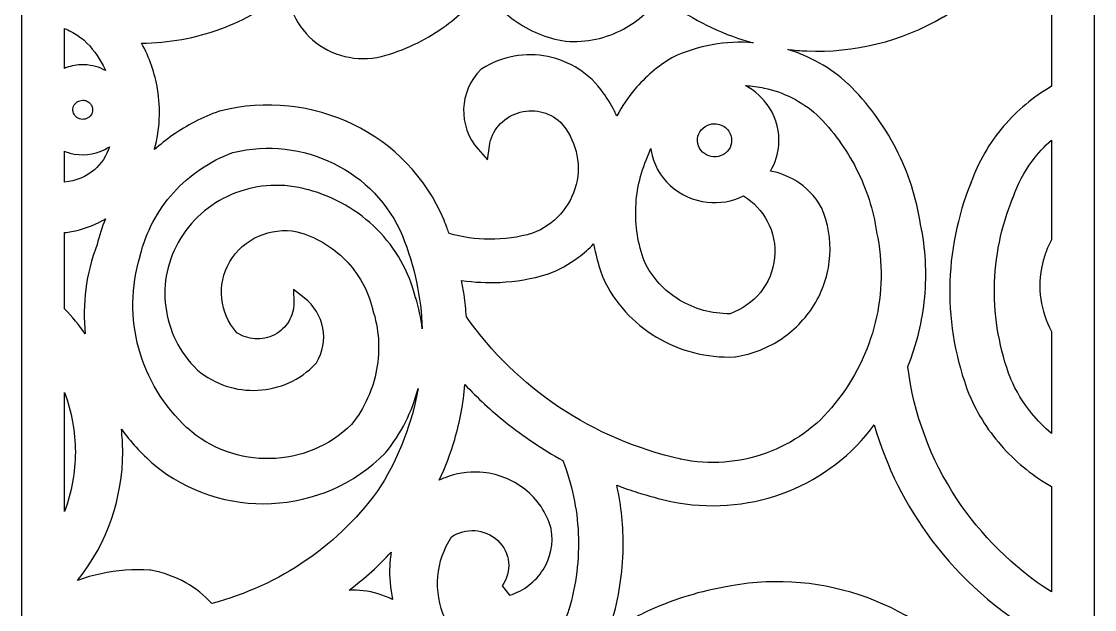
# Model space of a CAD drawing. Header units: centimetres. Extents: x 21 to 27, y -9 to 9.
# Drawn here: x 21.04 to 27, y 0.98 to 4.25 of the extents above; entities that cross this region are included whole.
import ezdxf

# ---------------------------------------------------------------- set-up
doc = ezdxf.new("R2010")
doc.units = ezdxf.units.CM
doc.header["$MEASUREMENT"] = 0
doc.layers.add('layer 1', color=7, linetype='Continuous')

msp = doc.modelspace()

# ---------------------------------------------------------------- linework, layer by layer
at = {"layer": 'layer 1', "color": 250}
for points, knots in [([(21.03704, 9.00077), (21.03704, 9.00077), (26.99977, 9.00077), (26.99977, 9.00077), (26.99977, 9.00077), (26.99977, 9.00077), (26.99977, -9.00021), (26.99977, -9.00021), (26.99977, -9.00021), (26.99977, -9.00021), (21.03704, -9.00021), (21.03704, -9.00021), (21.03704, -9.00021), (21.03704, -9.00021), (21.03704, 9.00077), (21.03704, 9.00077)], [0, 0, 0, 0, 0.2, 0.2, 0.2, 0.2, 0.4, 0.4, 0.4, 0.4, 0.6, 0.6, 0.6, 0.6, 1, 1, 1, 1]), ([(26.76019, 4.91702), (26.75945, 4.91855), (26.75872, 4.92007), (26.75799, 4.92158), (26.75799, 4.92158), (26.70066, 4.79947), (26.62623, 4.68639), (26.5373, 4.58529), (26.5373, 4.58529), (26.43053, 4.46392), (26.30274, 4.35976), (26.15848, 4.27797), (26.15848, 4.27797), (26.15848, 4.27797), (26.15904, 4.27824), (26.15904, 4.27824), (26.15904, 4.27824), (25.9259, 4.14067), (25.66157, 4.07817), (25.40069, 4.08926), (25.40069, 4.08926), (25.36553, 4.09075), (25.33043, 4.0936), (25.29547, 4.09776), (25.29547, 4.09776), (25.41774, 4.06011), (25.53231, 3.99598), (25.62948, 3.9068), (25.62948, 3.9068), (25.62948, 3.9068), (25.63032, 3.90599), (25.63032, 3.90599), (25.63032, 3.90599), (25.73906, 3.79938), (25.82874, 3.67744), (25.89678, 3.54519), (25.89678, 3.54519), (25.96462, 3.41333), (26.01105, 3.27109), (26.03353, 3.12344), (26.03353, 3.12344), (26.06131, 2.99016), (26.06869, 2.8541), (26.05606, 2.7195), (26.05606, 2.7195), (26.04373, 2.58797), (26.01223, 2.4582), (25.96196, 2.33417), (25.96196, 2.33417), (25.99487, 2.06954), (26.0891, 1.81927), (26.23363, 1.6), (26.23363, 1.6), (26.36852, 1.39534), (26.54704, 1.21789), (26.76019, 1.08114), (26.76019, 1.08114), (26.76019, 1.08114), (26.76019, 1.66724), (26.76019, 1.66724), (26.76019, 1.66724), (26.66131, 1.72376), (26.57157, 1.7953), (26.49475, 1.87963), (26.49475, 1.87963), (26.41526, 1.96689), (26.34973, 2.06773), (26.30238, 2.17962), (26.30238, 2.17962), (26.30238, 2.17962), (26.30196, 2.1807), (26.30196, 2.1807), (26.30196, 2.1807), (26.22891, 2.37117), (26.19342, 2.57106), (26.19542, 2.77035), (26.19542, 2.77035), (26.19741, 2.96985), (26.23685, 3.16906), (26.31362, 3.35794), (26.31362, 3.35794), (26.31362, 3.35794), (26.31306, 3.3566), (26.31306, 3.3566), (26.31306, 3.3566), (26.35388, 3.47189), (26.41566, 3.57795), (26.4944, 3.67043), (26.4944, 3.67043), (26.56918, 3.75826), (26.65891, 3.83356), (26.76019, 3.89262), (26.76019, 3.89262), (26.76019, 3.89262), (26.76019, 4.91702), (26.76019, 4.91702)], [0, 0, 0, 0, 0.04, 0.04, 0.04, 0.04, 0.08, 0.08, 0.08, 0.08, 0.12, 0.12, 0.12, 0.12, 0.16, 0.16, 0.16, 0.16, 0.2, 0.2, 0.2, 0.2, 0.24, 0.24, 0.24, 0.24, 0.28, 0.28, 0.28, 0.28, 0.32, 0.32, 0.32, 0.32, 0.36, 0.36, 0.36, 0.36, 0.4, 0.4, 0.4, 0.4, 0.44, 0.44, 0.44, 0.44, 0.48, 0.48, 0.48, 0.48, 0.52, 0.52, 0.52, 0.52, 0.56, 0.56, 0.56, 0.56, 0.6, 0.6, 0.6, 0.6, 0.64, 0.64, 0.64, 0.64, 0.68, 0.68, 0.68, 0.68, 0.72, 0.72, 0.72, 0.72, 0.76, 0.76, 0.76, 0.76, 0.8, 0.8, 0.8, 0.8, 0.84, 0.84, 0.84, 0.84, 0.88, 0.88, 0.88, 0.88, 0.92, 0.92, 0.92, 0.92, 1, 1, 1, 1]), ([(25.10349, 4.13452), (24.94746, 4.17603), (24.79771, 4.24522), (24.66236, 4.34179), (24.66236, 4.34179), (24.66236, 4.34179), (24.6618, 4.34219), (24.6618, 4.34219), (24.6618, 4.34219), (24.64334, 4.35586), (24.62546, 4.36973), (24.60817, 4.38378), (24.60817, 4.38378), (24.60188, 4.3889), (24.59561, 4.39408), (24.58937, 4.39933), (24.58937, 4.39933), (24.53695, 4.31941), (24.46526, 4.25515), (24.38225, 4.21081), (24.38225, 4.21081), (24.28643, 4.15962), (24.1757, 4.1349), (24.06228, 4.14315), (24.06228, 4.14315), (24.06228, 4.14315), (24.05922, 4.14369), (24.05922, 4.14369), (24.05922, 4.14369), (23.95467, 4.16031), (23.85758, 4.20118), (23.77516, 4.26104), (23.77516, 4.26104), (23.70835, 4.30956), (23.65124, 4.37048), (23.60764, 4.44099), (23.60764, 4.44099), (23.54364, 4.35588), (23.4668, 4.28138), (23.38022, 4.21972), (23.38022, 4.21972), (23.27799, 4.14693), (23.1621, 4.09202), (23.03764, 4.05863), (23.03764, 4.05863), (23.03764, 4.05863), (23.03653, 4.05836), (23.03653, 4.05836), (23.03653, 4.05836), (22.9688, 4.04244), (22.89929, 4.04314), (22.83379, 4.05904), (22.83379, 4.05904), (22.76804, 4.075), (22.70633, 4.10613), (22.6545, 4.151), (22.6545, 4.151), (22.60279, 4.19576), (22.56399, 4.25168), (22.54022, 4.31327), (22.54022, 4.31327), (22.5265, 4.34885), (22.51787, 4.38628), (22.51476, 4.42449), (22.51476, 4.42449), (22.40418, 4.33314), (22.27893, 4.26169), (22.14497, 4.21236), (22.14497, 4.21236), (22.00503, 4.16082), (21.85576, 4.13341), (21.70397, 4.13263), (21.70397, 4.13263), (21.74877, 4.05211), (21.77883, 3.96532), (21.79352, 3.87611), (21.79352, 3.87611), (21.81146, 3.76709), (21.80639, 3.65454), (21.77714, 3.54545), (21.77714, 3.54545), (21.77686, 3.54384), (21.77657, 3.54223), (21.77628, 3.54061), (21.77628, 3.54061), (21.80814, 3.56904), (21.84175, 3.59561), (21.87693, 3.6202), (21.87693, 3.6202), (21.95622, 3.67562), (22.04309, 3.72061), (22.13537, 3.75364), (22.13537, 3.75364), (22.13537, 3.75364), (22.13858, 3.75458), (22.13858, 3.75458), (22.13858, 3.75458), (22.39547, 3.82051), (22.65752, 3.78857), (22.88005, 3.68046), (22.88005, 3.68046), (23.10271, 3.57229), (23.2859, 3.3879), (23.38495, 3.14901), (23.38495, 3.14901), (23.38495, 3.14901), (23.38509, 3.1486), (23.38509, 3.1486), (23.38509, 3.1486), (23.39197, 3.13147), (23.39779, 3.11648), (23.40254, 3.10364), (23.40254, 3.10364), (23.40587, 3.09464), (23.40928, 3.08511), (23.4128, 3.07505), (23.4128, 3.07505), (23.48578, 3.05372), (23.56126, 3.0427), (23.63693, 3.042), (23.63693, 3.042), (23.71795, 3.04126), (23.79908, 3.05239), (23.87749, 3.07543), (23.87749, 3.07543), (23.93785, 3.09886), (23.99044, 3.13556), (24.03173, 3.1816), (24.03173, 3.1816), (24.07348, 3.22816), (24.10385, 3.28425), (24.11922, 3.34586), (24.11922, 3.34586), (24.13458, 3.40742), (24.13402, 3.47072), (24.11884, 3.53058), (24.11884, 3.53058), (24.10378, 3.58994), (24.07439, 3.64584), (24.03193, 3.69324), (24.03193, 3.69324), (24.00035, 3.72263), (23.96167, 3.74226), (23.92056, 3.75113), (23.92056, 3.75113), (23.87912, 3.76007), (23.83503, 3.75805), (23.79309, 3.74405), (23.79309, 3.74405), (23.75122, 3.73007), (23.71527, 3.70537), (23.68833, 3.6736), (23.68833, 3.6736), (23.66134, 3.64179), (23.64328, 3.60286), (23.63727, 3.56049), (23.63727, 3.56049), (23.63727, 3.56049), (23.62643, 3.48404), (23.62643, 3.48404), (23.62643, 3.48404), (23.62643, 3.48404), (23.57492, 3.54283), (23.57492, 3.54283), (23.57492, 3.54283), (23.5183, 3.60746), (23.49152, 3.68749), (23.49407, 3.76655), (23.49407, 3.76655), (23.49662, 3.84575), (23.52852, 3.92411), (23.58923, 3.98523), (23.58923, 3.98523), (23.58923, 3.98523), (23.59521, 3.99022), (23.59521, 3.99022), (23.59521, 3.99022), (23.70746, 4.06167), (23.83909, 4.08235), (23.96122, 4.05802), (23.96122, 4.05802), (24.08333, 4.0337), (24.19583, 3.96437), (24.26986, 3.8558), (24.26986, 3.8558), (24.26986, 3.8558), (24.26902, 3.85701), (24.26902, 3.85701), (24.26902, 3.85701), (24.29304, 3.825), (24.31405, 3.79091), (24.33184, 3.75517), (24.33184, 3.75517), (24.33636, 3.74608), (24.34067, 3.73689), (24.34477, 3.7276), (24.34477, 3.7276), (24.37285, 3.78058), (24.40664, 3.83036), (24.44548, 3.87616), (24.44548, 3.87616), (24.50339, 3.94445), (24.57248, 4.00383), (24.65053, 4.05167), (24.65053, 4.05167), (24.65053, 4.05167), (24.65401, 4.05356), (24.65401, 4.05356), (24.65401, 4.05356), (24.79692, 4.12048), (24.95213, 4.14665), (25.10349, 4.13452)], [0, 0, 0, 0, 0.0185185, 0.0185185, 0.0185185, 0.0185185, 0.037037, 0.037037, 0.037037, 0.037037, 0.0555556, 0.0555556, 0.0555556, 0.0555556, 0.0740741, 0.0740741, 0.0740741, 0.0740741, 0.0925926, 0.0925926, 0.0925926, 0.0925926, 0.1111111, 0.1111111, 0.1111111, 0.1111111, 0.1296296, 0.1296296, 0.1296296, 0.1296296, 0.1481481, 0.1481481, 0.1481481, 0.1481481, 0.1666667, 0.1666667, 0.1666667, 0.1666667, 0.1851852, 0.1851852, 0.1851852, 0.1851852, 0.2037037, 0.2037037, 0.2037037, 0.2037037, 0.2222222, 0.2222222, 0.2222222, 0.2222222, 0.2407407, 0.2407407, 0.2407407, 0.2407407, 0.2592593, 0.2592593, 0.2592593, 0.2592593, 0.2777778, 0.2777778, 0.2777778, 0.2777778, 0.2962963, 0.2962963, 0.2962963, 0.2962963, 0.3148148, 0.3148148, 0.3148148, 0.3148148, 0.3333333, 0.3333333, 0.3333333, 0.3333333, 0.3518519, 0.3518519, 0.3518519, 0.3518519, 0.3703704, 0.3703704, 0.3703704, 0.3703704, 0.3888889, 0.3888889, 0.3888889, 0.3888889, 0.4074074, 0.4074074, 0.4074074, 0.4074074, 0.4259259, 0.4259259, 0.4259259, 0.4259259, 0.4444444, 0.4444444, 0.4444444, 0.4444444, 0.462963, 0.462963, 0.462963, 0.462963, 0.4814815, 0.4814815, 0.4814815, 0.4814815, 0.5, 0.5, 0.5, 0.5, 0.5185185, 0.5185185, 0.5185185, 0.5185185, 0.537037, 0.537037, 0.537037, 0.537037, 0.5555556, 0.5555556, 0.5555556, 0.5555556, 0.5740741, 0.5740741, 0.5740741, 0.5740741, 0.5925926, 0.5925926, 0.5925926, 0.5925926, 0.6111111, 0.6111111, 0.6111111, 0.6111111, 0.6296296, 0.6296296, 0.6296296, 0.6296296, 0.6481481, 0.6481481, 0.6481481, 0.6481481, 0.6666667, 0.6666667, 0.6666667, 0.6666667, 0.6851852, 0.6851852, 0.6851852, 0.6851852, 0.7037037, 0.7037037, 0.7037037, 0.7037037, 0.7222222, 0.7222222, 0.7222222, 0.7222222, 0.7407407, 0.7407407, 0.7407407, 0.7407407, 0.7592593, 0.7592593, 0.7592593, 0.7592593, 0.7777778, 0.7777778, 0.7777778, 0.7777778, 0.7962963, 0.7962963, 0.7962963, 0.7962963, 0.8148148, 0.8148148, 0.8148148, 0.8148148, 0.8333333, 0.8333333, 0.8333333, 0.8333333, 0.8518519, 0.8518519, 0.8518519, 0.8518519, 0.8703704, 0.8703704, 0.8703704, 0.8703704, 0.8888889, 0.8888889, 0.8888889, 0.8888889, 0.9074074, 0.9074074, 0.9074074, 0.9074074, 0.9259259, 0.9259259, 0.9259259, 0.9259259, 0.9444444, 0.9444444, 0.9444444, 0.9444444, 0.962963, 0.962963, 0.962963, 0.962963, 1, 1, 1, 1]), ([(21.27662, 3.99246), (21.28381, 3.99541), (21.29114, 3.99805), (21.2986, 4.00037), (21.2986, 4.00037), (21.32703, 4.0092), (21.35699, 4.01339), (21.38728, 4.01227), (21.38728, 4.01227), (21.4294, 4.01071), (21.46957, 3.99924), (21.50493, 3.97979), (21.50493, 3.97979), (21.5006, 3.98921), (21.49601, 3.99852), (21.49116, 4.00771), (21.49116, 4.00771), (21.46372, 4.05967), (21.42812, 4.10747), (21.38533, 4.14924), (21.38533, 4.14924), (21.36227, 4.16733), (21.33778, 4.18322), (21.31221, 4.19687), (21.31221, 4.19687), (21.30051, 4.20311), (21.28864, 4.20887), (21.27662, 4.21413), (21.27662, 4.21413), (21.27662, 4.21413), (21.27662, 3.99246), (21.27662, 3.99246)], [0, 0, 0, 0, 0.1111111, 0.1111111, 0.1111111, 0.1111111, 0.2222222, 0.2222222, 0.2222222, 0.2222222, 0.3333333, 0.3333333, 0.3333333, 0.3333333, 0.4444444, 0.4444444, 0.4444444, 0.4444444, 0.5555556, 0.5555556, 0.5555556, 0.5555556, 0.6666667, 0.6666667, 0.6666667, 0.6666667, 0.7777778, 0.7777778, 0.7777778, 0.7777778, 1, 1, 1, 1]), ([(25.05995, 3.89624), (25.11393, 3.86762), (25.16054, 3.82546), (25.19392, 3.77221), (25.19392, 3.77221), (25.23341, 3.7092), (25.2502, 3.63763), (25.24502, 3.56764), (25.24502, 3.56764), (25.24126, 3.51685), (25.22586, 3.46679), (25.19912, 3.42134), (25.19912, 3.42134), (25.24858, 3.41179), (25.29548, 3.39364), (25.3377, 3.36815), (25.3377, 3.36815), (25.39679, 3.33248), (25.44664, 3.2824), (25.48145, 3.22142), (25.48145, 3.22142), (25.48145, 3.22142), (25.48312, 3.21791), (25.48312, 3.21791), (25.48312, 3.21791), (25.51942, 3.13211), (25.53457, 3.04094), (25.529, 2.95123), (25.529, 2.95123), (25.52342, 2.86145), (25.4971, 2.77268), (25.45048, 2.69177), (25.45048, 2.69177), (25.40391, 2.61096), (25.33969, 2.54267), (25.26361, 2.49087), (25.26361, 2.49087), (25.1875, 2.43904), (25.0994, 2.4036), (25.00514, 2.3885), (25.00514, 2.3885), (25.00514, 2.3885), (25.00096, 2.38796), (25.00096, 2.38796), (25.00096, 2.38796), (24.84412, 2.38137), (24.69301, 2.42167), (24.56505, 2.49842), (24.56505, 2.49842), (24.43718, 2.5751), (24.33262, 2.68817), (24.26877, 2.8272), (24.26877, 2.8272), (24.26877, 2.8272), (24.26779, 2.82936), (24.26779, 2.82936), (24.26779, 2.82936), (24.25155, 2.87206), (24.23819, 2.91599), (24.22779, 2.96086), (24.22779, 2.96086), (24.22351, 2.97934), (24.21975, 2.99776), (24.21652, 3.01607), (24.21652, 3.01607), (24.19066, 2.98913), (24.16261, 2.96439), (24.13266, 2.94209), (24.13266, 2.94209), (24.08031, 2.9031), (24.0223, 2.87148), (23.96029, 2.84845), (23.96029, 2.84845), (23.96029, 2.84845), (23.95821, 2.84778), (23.95821, 2.84778), (23.95821, 2.84778), (23.87262, 2.82182), (23.78453, 2.80669), (23.69611, 2.80248), (23.69611, 2.80248), (23.6253, 2.7991), (23.5539, 2.80276), (23.48302, 2.81349), (23.48302, 2.81349), (23.48802, 2.78698), (23.49243, 2.76023), (23.49625, 2.73326), (23.49625, 2.73326), (23.50219, 2.69139), (23.50658, 2.6506), (23.50944, 2.61095), (23.50944, 2.61095), (23.64859, 2.41264), (23.82351, 2.24304), (24.02388, 2.10909), (24.02388, 2.10909), (24.22677, 1.97344), (24.45586, 1.87435), (24.70039, 1.81902), (24.70039, 1.81902), (24.70039, 1.81902), (24.69969, 1.81916), (24.69969, 1.81916), (24.69969, 1.81916), (24.86158, 1.78565), (25.02606, 1.79903), (25.17493, 1.85274), (25.17493, 1.85274), (25.3238, 1.90643), (25.45722, 2.0005), (25.557, 2.12836), (25.557, 2.12836), (25.557, 2.12836), (25.55742, 2.1289), (25.55742, 2.1289), (25.55742, 2.1289), (25.66645, 2.26326), (25.74214, 2.41745), (25.78167, 2.57986), (25.78167, 2.57986), (25.82124, 2.74249), (25.82465, 2.91327), (25.78905, 3.0806), (25.78905, 3.0806), (25.78905, 3.0806), (25.78863, 3.08262), (25.78863, 3.08262), (25.78863, 3.08262), (25.77052, 3.20582), (25.7323, 3.32457), (25.67611, 3.43466), (25.67611, 3.43466), (25.62005, 3.54448), (25.54612, 3.64573), (25.45643, 3.73425), (25.45643, 3.73425), (25.37301, 3.81007), (25.27134, 3.86056), (25.16339, 3.88321), (25.16339, 3.88321), (25.1294, 3.89034), (25.09479, 3.89471), (25.05995, 3.89624)], [0, 0, 0, 0, 0.027027, 0.027027, 0.027027, 0.027027, 0.0540541, 0.0540541, 0.0540541, 0.0540541, 0.0810811, 0.0810811, 0.0810811, 0.0810811, 0.1081081, 0.1081081, 0.1081081, 0.1081081, 0.1351351, 0.1351351, 0.1351351, 0.1351351, 0.1621622, 0.1621622, 0.1621622, 0.1621622, 0.1891892, 0.1891892, 0.1891892, 0.1891892, 0.2162162, 0.2162162, 0.2162162, 0.2162162, 0.2432432, 0.2432432, 0.2432432, 0.2432432, 0.2702703, 0.2702703, 0.2702703, 0.2702703, 0.2972973, 0.2972973, 0.2972973, 0.2972973, 0.3243243, 0.3243243, 0.3243243, 0.3243243, 0.3513514, 0.3513514, 0.3513514, 0.3513514, 0.3783784, 0.3783784, 0.3783784, 0.3783784, 0.4054054, 0.4054054, 0.4054054, 0.4054054, 0.4324324, 0.4324324, 0.4324324, 0.4324324, 0.4594595, 0.4594595, 0.4594595, 0.4594595, 0.4864865, 0.4864865, 0.4864865, 0.4864865, 0.5135135, 0.5135135, 0.5135135, 0.5135135, 0.5405405, 0.5405405, 0.5405405, 0.5405405, 0.5675676, 0.5675676, 0.5675676, 0.5675676, 0.5945946, 0.5945946, 0.5945946, 0.5945946, 0.6216216, 0.6216216, 0.6216216, 0.6216216, 0.6486486, 0.6486486, 0.6486486, 0.6486486, 0.6756757, 0.6756757, 0.6756757, 0.6756757, 0.7027027, 0.7027027, 0.7027027, 0.7027027, 0.7297297, 0.7297297, 0.7297297, 0.7297297, 0.7567568, 0.7567568, 0.7567568, 0.7567568, 0.7837838, 0.7837838, 0.7837838, 0.7837838, 0.8108108, 0.8108108, 0.8108108, 0.8108108, 0.8378378, 0.8378378, 0.8378378, 0.8378378, 0.8648649, 0.8648649, 0.8648649, 0.8648649, 0.8918919, 0.8918919, 0.8918919, 0.8918919, 0.9189189, 0.9189189, 0.9189189, 0.9189189, 0.9459459, 0.9459459, 0.9459459, 0.9459459, 1, 1, 1, 1]), ([(21.43247, 3.76197), (21.43247, 3.76197), (21.43247, 3.76197), (21.43247, 3.76197), (21.43247, 3.76197), (21.43247, 3.76913), (21.43105, 3.77603), (21.42836, 3.7823), (21.42836, 3.7823), (21.42836, 3.7823), (21.42836, 3.78244), (21.42836, 3.78244), (21.42836, 3.78244), (21.42566, 3.78875), (21.42166, 3.79458), (21.41653, 3.79955), (21.41653, 3.79955), (21.41131, 3.80459), (21.40525, 3.8085), (21.39871, 3.81112), (21.39871, 3.81112), (21.39224, 3.81371), (21.38507, 3.81508), (21.37758, 3.81508), (21.37758, 3.81508), (21.36633, 3.81508), (21.35577, 3.81189), (21.34706, 3.80626), (21.34706, 3.80626), (21.33818, 3.80051), (21.33104, 3.79231), (21.32682, 3.78242), (21.32682, 3.78242), (21.3226, 3.77254), (21.32169, 3.76181), (21.3238, 3.75159), (21.3238, 3.75159), (21.3259, 3.74142), (21.33098, 3.73191), (21.33875, 3.72441), (21.33875, 3.72441), (21.34659, 3.71683), (21.35642, 3.71191), (21.36685, 3.70991), (21.36685, 3.70991), (21.37737, 3.70789), (21.38843, 3.7088), (21.39864, 3.7129), (21.39864, 3.7129), (21.40897, 3.71705), (21.41746, 3.72396), (21.42336, 3.73251), (21.42336, 3.73251), (21.42917, 3.74093), (21.43246, 3.75112), (21.43247, 3.76197)], [0, 0, 0, 0, 0.0666667, 0.0666667, 0.0666667, 0.0666667, 0.1333333, 0.1333333, 0.1333333, 0.1333333, 0.2, 0.2, 0.2, 0.2, 0.2666667, 0.2666667, 0.2666667, 0.2666667, 0.3333333, 0.3333333, 0.3333333, 0.3333333, 0.4, 0.4, 0.4, 0.4, 0.4666667, 0.4666667, 0.4666667, 0.4666667, 0.5333333, 0.5333333, 0.5333333, 0.5333333, 0.6, 0.6, 0.6, 0.6, 0.6666667, 0.6666667, 0.6666667, 0.6666667, 0.7333333, 0.7333333, 0.7333333, 0.7333333, 0.8, 0.8, 0.8, 0.8, 0.8666667, 0.8666667, 0.8666667, 0.8666667, 1, 1, 1, 1]), ([(24.98329, 3.59245), (24.98325, 3.61784), (24.97261, 3.64083), (24.95542, 3.65747), (24.95542, 3.65747), (24.9382, 3.67415), (24.91441, 3.68446), (24.88813, 3.68446), (24.88813, 3.68446), (24.86876, 3.68446), (24.85047, 3.67888), (24.83527, 3.66903), (24.83527, 3.66903), (24.81992, 3.65909), (24.80756, 3.64487), (24.80023, 3.62769), (24.80023, 3.62769), (24.7929, 3.61053), (24.79129, 3.59197), (24.79492, 3.57434), (24.79492, 3.57434), (24.79854, 3.55676), (24.80735, 3.54027), (24.82087, 3.5272), (24.82087, 3.5272), (24.83446, 3.51406), (24.8515, 3.50553), (24.86959, 3.50206), (24.86959, 3.50206), (24.88775, 3.49857), (24.9069, 3.50017), (24.92464, 3.50729), (24.92464, 3.50729), (24.94247, 3.51446), (24.95718, 3.52643), (24.9674, 3.54126), (24.9674, 3.54126), (24.97755, 3.55598), (24.98329, 3.57369), (24.98329, 3.59245), (24.98329, 3.59245), (24.98329, 3.59245), (24.98329, 3.59245), (24.98329, 3.59245)], [0, 0, 0, 0, 0.0833333, 0.0833333, 0.0833333, 0.0833333, 0.1666667, 0.1666667, 0.1666667, 0.1666667, 0.25, 0.25, 0.25, 0.25, 0.3333333, 0.3333333, 0.3333333, 0.3333333, 0.4166667, 0.4166667, 0.4166667, 0.4166667, 0.5, 0.5, 0.5, 0.5, 0.5833333, 0.5833333, 0.5833333, 0.5833333, 0.6666667, 0.6666667, 0.6666667, 0.6666667, 0.75, 0.75, 0.75, 0.75, 0.8333333, 0.8333333, 0.8333333, 0.8333333, 1, 1, 1, 1]), ([(26.76019, 3.5935), (26.72071, 3.55827), (26.68507, 3.51928), (26.65382, 3.47714), (26.65382, 3.47714), (26.60846, 3.41595), (26.57226, 3.34803), (26.54693, 3.27526), (26.54693, 3.27526), (26.54693, 3.27526), (26.54637, 3.27351), (26.54637, 3.27351), (26.54637, 3.27351), (26.48025, 3.11226), (26.44607, 2.94202), (26.44393, 2.77139), (26.44393, 2.77139), (26.4418, 2.60069), (26.4717, 2.42967), (26.53374, 2.26696), (26.53374, 2.26696), (26.53374, 2.26696), (26.53318, 2.26817), (26.53318, 2.26817), (26.53318, 2.26817), (26.5633, 2.19771), (26.60286, 2.13283), (26.6501, 2.07462), (26.6501, 2.07462), (26.68328, 2.03374), (26.72018, 1.99625), (26.76019, 1.96252), (26.76019, 1.96252), (26.76019, 1.96252), (26.76019, 2.52976), (26.76019, 2.52976), (26.76019, 2.52976), (26.73004, 2.58596), (26.71021, 2.64667), (26.70133, 2.70915), (26.70133, 2.70915), (26.69213, 2.77386), (26.69478, 2.84042), (26.70998, 2.90574), (26.70998, 2.90574), (26.71571, 2.93037), (26.72319, 2.95451), (26.73228, 2.97802), (26.73228, 2.97802), (26.74045, 2.99914), (26.74978, 3.01946), (26.76019, 3.03888), (26.76019, 3.03888), (26.76019, 3.03888), (26.76019, 3.5935), (26.76019, 3.5935)], [0, 0, 0, 0, 0.0666667, 0.0666667, 0.0666667, 0.0666667, 0.1333333, 0.1333333, 0.1333333, 0.1333333, 0.2, 0.2, 0.2, 0.2, 0.2666667, 0.2666667, 0.2666667, 0.2666667, 0.3333333, 0.3333333, 0.3333333, 0.3333333, 0.4, 0.4, 0.4, 0.4, 0.4666667, 0.4666667, 0.4666667, 0.4666667, 0.5333333, 0.5333333, 0.5333333, 0.5333333, 0.6, 0.6, 0.6, 0.6, 0.6666667, 0.6666667, 0.6666667, 0.6666667, 0.7333333, 0.7333333, 0.7333333, 0.7333333, 0.8, 0.8, 0.8, 0.8, 0.8666667, 0.8666667, 0.8666667, 0.8666667, 1, 1, 1, 1]), ([(21.27662, 3.36018), (21.33972, 3.36486), (21.39738, 3.38978), (21.44227, 3.42861), (21.44227, 3.42861), (21.48122, 3.4623), (21.51051, 3.50635), (21.52539, 3.55662), (21.52539, 3.55662), (21.51623, 3.55044), (21.50667, 3.54484), (21.49678, 3.53986), (21.49678, 3.53986), (21.43994, 3.51125), (21.37208, 3.50303), (21.30579, 3.52156), (21.30579, 3.52156), (21.2957, 3.52438), (21.28597, 3.52773), (21.27662, 3.53154), (21.27662, 3.53154), (21.27662, 3.53154), (21.27662, 3.36018), (21.27662, 3.36018)], [0, 0, 0, 0, 0.1428571, 0.1428571, 0.1428571, 0.1428571, 0.2857143, 0.2857143, 0.2857143, 0.2857143, 0.4285714, 0.4285714, 0.4285714, 0.4285714, 0.5714286, 0.5714286, 0.5714286, 0.5714286, 0.7142857, 0.7142857, 0.7142857, 0.7142857, 1, 1, 1, 1]), ([(23.26416, 2.5446), (23.25737, 2.7195), (23.22085, 2.89396), (23.15395, 3.06073), (23.15395, 3.06073), (23.15395, 3.06073), (23.15409, 3.06032), (23.15409, 3.06032), (23.15409, 3.06032), (23.07887, 3.24114), (22.94041, 3.38109), (22.77198, 3.46381), (22.77198, 3.46381), (22.60406, 3.5463), (22.4063, 3.5719), (22.2117, 3.52443), (22.2117, 3.52443), (22.08244, 3.47642), (21.96968, 3.39891), (21.88137, 3.30074), (21.88137, 3.30074), (21.79254, 3.20199), (21.72849, 3.08244), (21.6973, 2.9511), (21.6973, 2.9511), (21.6973, 2.9511), (21.69674, 2.94908), (21.69674, 2.94908), (21.69674, 2.94908), (21.64437, 2.77845), (21.64347, 2.60079), (21.68886, 2.43504), (21.68886, 2.43504), (21.73423, 2.26936), (21.8259, 2.11553), (21.95868, 1.99246), (21.95868, 1.99246), (21.95868, 1.99246), (21.9584, 1.99287), (21.9584, 1.99287), (21.9584, 1.99287), (22.08825, 1.87519), (22.25482, 1.81865), (22.41996, 1.82238), (22.41996, 1.82238), (22.58445, 1.8261), (22.74746, 1.88965), (22.87127, 2.01216), (22.87127, 2.01216), (22.94349, 2.10298), (22.99053, 2.20809), (23.01061, 2.31788), (23.01061, 2.31788), (23.03081, 2.42833), (23.02369, 2.54348), (22.98746, 2.65353), (22.98746, 2.65353), (22.98746, 2.65353), (22.98676, 2.65636), (22.98676, 2.65636), (22.98676, 2.65636), (22.96259, 2.75945), (22.91032, 2.85206), (22.83784, 2.92614), (22.83784, 2.92614), (22.76569, 2.9999), (22.67345, 3.05528), (22.56892, 3.08436), (22.56892, 3.08436), (22.49472, 3.09814), (22.42019, 3.08848), (22.35483, 3.05956), (22.35483, 3.05956), (22.28903, 3.03045), (22.23237, 2.98176), (22.19456, 2.91781), (22.19456, 2.91781), (22.15677, 2.85387), (22.14213, 2.78189), (22.14953, 2.71216), (22.14953, 2.71216), (22.15681, 2.64365), (22.1853, 2.57727), (22.23396, 2.52276), (22.23396, 2.52276), (22.26422, 2.50272), (22.29909, 2.49144), (22.33468, 2.48917), (22.33468, 2.48917), (22.37166, 2.48681), (22.40914, 2.49415), (22.44282, 2.51145), (22.44282, 2.51145), (22.47661, 2.5288), (22.50388, 2.55464), (22.52247, 2.58538), (22.52247, 2.58538), (22.54099, 2.616), (22.55087, 2.65169), (22.54996, 2.68889), (22.54996, 2.68889), (22.54996, 2.68889), (22.54816, 2.76259), (22.54816, 2.76259), (22.54816, 2.76259), (22.54816, 2.76259), (22.60772, 2.71666), (22.60772, 2.71666), (22.60772, 2.71666), (22.6642, 2.6731), (22.69972, 2.61259), (22.71188, 2.54789), (22.71188, 2.54789), (22.72402, 2.48335), (22.71277, 2.41467), (22.67574, 2.3546), (22.67574, 2.3546), (22.67574, 2.3546), (22.67143, 2.34894), (22.67143, 2.34894), (22.67143, 2.34894), (22.58493, 2.25817), (22.46908, 2.20895), (22.35087, 2.2027), (22.35087, 2.2027), (22.23277, 2.19646), (22.11218, 2.23316), (22.01605, 2.31423), (22.01605, 2.31423), (22.01605, 2.31423), (22.01424, 2.31598), (22.01424, 2.31598), (22.01424, 2.31598), (21.91442, 2.41343), (21.85494, 2.53732), (21.83852, 2.66627), (21.83852, 2.66627), (21.8221, 2.79521), (21.8487, 2.92931), (21.92102, 3.04723), (21.92102, 3.04723), (21.9934, 3.16524), (22.10232, 3.25207), (22.22712, 3.2998), (22.22712, 3.2998), (22.35185, 3.3475), (22.49259, 3.35617), (22.62869, 3.31791), (22.62869, 3.31791), (22.62869, 3.31791), (22.62814, 3.31818), (22.62814, 3.31818), (22.62814, 3.31818), (22.77711, 3.27847), (22.90904, 3.20097), (23.0127, 3.09695), (23.0127, 3.09695), (23.1163, 2.99298), (23.19155, 2.8626), (23.22721, 2.71708), (23.22721, 2.71708), (23.22721, 2.71708), (23.22652, 2.71923), (23.22652, 2.71923), (23.22652, 2.71923), (23.24492, 2.66175), (23.25741, 2.60328), (23.26416, 2.5446)], [0, 0, 0, 0, 0.0232558, 0.0232558, 0.0232558, 0.0232558, 0.0465116, 0.0465116, 0.0465116, 0.0465116, 0.0697674, 0.0697674, 0.0697674, 0.0697674, 0.0930233, 0.0930233, 0.0930233, 0.0930233, 0.1162791, 0.1162791, 0.1162791, 0.1162791, 0.1395349, 0.1395349, 0.1395349, 0.1395349, 0.1627907, 0.1627907, 0.1627907, 0.1627907, 0.1860465, 0.1860465, 0.1860465, 0.1860465, 0.2093023, 0.2093023, 0.2093023, 0.2093023, 0.2325581, 0.2325581, 0.2325581, 0.2325581, 0.255814, 0.255814, 0.255814, 0.255814, 0.2790698, 0.2790698, 0.2790698, 0.2790698, 0.3023256, 0.3023256, 0.3023256, 0.3023256, 0.3255814, 0.3255814, 0.3255814, 0.3255814, 0.3488372, 0.3488372, 0.3488372, 0.3488372, 0.372093, 0.372093, 0.372093, 0.372093, 0.3953488, 0.3953488, 0.3953488, 0.3953488, 0.4186047, 0.4186047, 0.4186047, 0.4186047, 0.4418605, 0.4418605, 0.4418605, 0.4418605, 0.4651163, 0.4651163, 0.4651163, 0.4651163, 0.4883721, 0.4883721, 0.4883721, 0.4883721, 0.5116279, 0.5116279, 0.5116279, 0.5116279, 0.5348837, 0.5348837, 0.5348837, 0.5348837, 0.5581395, 0.5581395, 0.5581395, 0.5581395, 0.5813953, 0.5813953, 0.5813953, 0.5813953, 0.6046512, 0.6046512, 0.6046512, 0.6046512, 0.627907, 0.627907, 0.627907, 0.627907, 0.6511628, 0.6511628, 0.6511628, 0.6511628, 0.6744186, 0.6744186, 0.6744186, 0.6744186, 0.6976744, 0.6976744, 0.6976744, 0.6976744, 0.7209302, 0.7209302, 0.7209302, 0.7209302, 0.744186, 0.744186, 0.744186, 0.744186, 0.7674419, 0.7674419, 0.7674419, 0.7674419, 0.7906977, 0.7906977, 0.7906977, 0.7906977, 0.8139535, 0.8139535, 0.8139535, 0.8139535, 0.8372093, 0.8372093, 0.8372093, 0.8372093, 0.8604651, 0.8604651, 0.8604651, 0.8604651, 0.8837209, 0.8837209, 0.8837209, 0.8837209, 0.9069767, 0.9069767, 0.9069767, 0.9069767, 0.9302326, 0.9302326, 0.9302326, 0.9302326, 0.9534884, 0.9534884, 0.9534884, 0.9534884, 1, 1, 1, 1]), ([(24.53357, 3.54596), (24.53072, 3.53824), (24.52804, 3.53045), (24.52553, 3.52262), (24.52553, 3.52262), (24.52553, 3.52262), (24.524, 3.51857), (24.524, 3.51857), (24.524, 3.51857), (24.47957, 3.42393), (24.45512, 3.32265), (24.45088, 3.2205), (24.45088, 3.2205), (24.44664, 3.11849), (24.46258, 3.01573), (24.49895, 2.91796), (24.49895, 2.91796), (24.5419, 2.82817), (24.61035, 2.75479), (24.69371, 2.70425), (24.69371, 2.70425), (24.77617, 2.65425), (24.87323, 2.62676), (24.97461, 2.62802), (24.97461, 2.62802), (25.04242, 2.65219), (25.10024, 2.69392), (25.14306, 2.747), (25.14306, 2.747), (25.18705, 2.80154), (25.21522, 2.86803), (25.22212, 2.93972), (25.22212, 2.93972), (25.22902, 3.01147), (25.21401, 3.08192), (25.18114, 3.14346), (25.18114, 3.14346), (25.15126, 3.19941), (25.10646, 3.24799), (25.04981, 3.28346), (25.04981, 3.28346), (24.98591, 3.25204), (24.91543, 3.24062), (24.84727, 3.2482), (24.84727, 3.2482), (24.77215, 3.25655), (24.69972, 3.28795), (24.64188, 3.34107), (24.64188, 3.34107), (24.58412, 3.39413), (24.54793, 3.46251), (24.53533, 3.53476), (24.53533, 3.53476), (24.53468, 3.53849), (24.5341, 3.54222), (24.53357, 3.54596)], [0, 0, 0, 0, 0.0666667, 0.0666667, 0.0666667, 0.0666667, 0.1333333, 0.1333333, 0.1333333, 0.1333333, 0.2, 0.2, 0.2, 0.2, 0.2666667, 0.2666667, 0.2666667, 0.2666667, 0.3333333, 0.3333333, 0.3333333, 0.3333333, 0.4, 0.4, 0.4, 0.4, 0.4666667, 0.4666667, 0.4666667, 0.4666667, 0.5333333, 0.5333333, 0.5333333, 0.5333333, 0.6, 0.6, 0.6, 0.6, 0.6666667, 0.6666667, 0.6666667, 0.6666667, 0.7333333, 0.7333333, 0.7333333, 0.7333333, 0.8, 0.8, 0.8, 0.8, 0.8666667, 0.8666667, 0.8666667, 0.8666667, 1, 1, 1, 1]), ([(21.39147, 2.51587), (21.37461, 2.68074), (21.3954, 2.85037), (21.45701, 3.01241), (21.45701, 3.01241), (21.46903, 3.06131), (21.48456, 3.10906), (21.50345, 3.1553), (21.50345, 3.1553), (21.4983, 3.15229), (21.4931, 3.14935), (21.48786, 3.14648), (21.48786, 3.14648), (21.4344, 3.11732), (21.37616, 3.0963), (21.31515, 3.08454), (21.31515, 3.08454), (21.31515, 3.08454), (21.31431, 3.0844), (21.31431, 3.0844), (21.31431, 3.0844), (21.30292, 3.08248), (21.2909, 3.08091), (21.27831, 3.07968), (21.27831, 3.07968), (21.27774, 3.07962), (21.27718, 3.07957), (21.27662, 3.07952), (21.27662, 3.07952), (21.27662, 3.07952), (21.27662, 2.6553), (21.27662, 2.6553), (21.27662, 2.6553), (21.3191, 2.61106), (21.35738, 2.56442), (21.39147, 2.51587)], [0, 0, 0, 0, 0.1, 0.1, 0.1, 0.1, 0.2, 0.2, 0.2, 0.2, 0.3, 0.3, 0.3, 0.3, 0.4, 0.4, 0.4, 0.4, 0.5, 0.5, 0.5, 0.5, 0.6, 0.6, 0.6, 0.6, 0.7, 0.7, 0.7, 0.7, 0.8, 0.8, 0.8, 0.8, 1, 1, 1, 1]), ([(21.34933, 1.14549), (21.39181, 1.16083), (21.43524, 1.17325), (21.4793, 1.18265), (21.4793, 1.18265), (21.56812, 1.20161), (21.65956, 1.20854), (21.75098, 1.20282), (21.75098, 1.20282), (21.75098, 1.20282), (21.75516, 1.20215), (21.75516, 1.20215), (21.75516, 1.20215), (21.82466, 1.18975), (21.89081, 1.16569), (21.95085, 1.13152), (21.95085, 1.13152), (22.00448, 1.101), (22.05314, 1.06257), (22.09487, 1.01732), (22.09487, 1.01732), (22.28459, 1.06694), (22.46204, 1.14861), (22.61977, 1.25719), (22.61977, 1.25719), (22.7815, 1.36853), (22.92247, 1.50815), (23.03461, 1.67051), (23.03461, 1.67051), (23.13823, 1.83931), (23.20734, 2.02304), (23.24115, 2.21209), (23.24115, 2.21209), (23.20808, 2.0837), (23.14715, 1.96181), (23.06008, 1.85532), (23.06008, 1.85532), (23.06008, 1.85532), (23.05785, 1.85303), (23.05785, 1.85303), (23.05785, 1.85303), (22.88604, 1.67803), (22.65849, 1.58382), (22.4268, 1.57285), (22.4268, 1.57285), (22.19522, 1.56189), (21.95932, 1.63416), (21.77067, 1.79212), (21.77067, 1.79212), (21.77067, 1.79212), (21.77012, 1.79239), (21.77012, 1.79239), (21.77012, 1.79239), (21.70234, 1.85122), (21.64301, 1.91664), (21.59253, 1.98699), (21.59253, 1.98699), (21.59735, 1.94442), (21.59978, 1.90163), (21.59978, 1.85885), (21.59978, 1.85885), (21.59978, 1.60696), (21.51623, 1.3551), (21.34933, 1.14549)], [0, 0, 0, 0, 0.0588235, 0.0588235, 0.0588235, 0.0588235, 0.1176471, 0.1176471, 0.1176471, 0.1176471, 0.1764706, 0.1764706, 0.1764706, 0.1764706, 0.2352941, 0.2352941, 0.2352941, 0.2352941, 0.2941176, 0.2941176, 0.2941176, 0.2941176, 0.3529412, 0.3529412, 0.3529412, 0.3529412, 0.4117647, 0.4117647, 0.4117647, 0.4117647, 0.4705882, 0.4705882, 0.4705882, 0.4705882, 0.5294118, 0.5294118, 0.5294118, 0.5294118, 0.5882353, 0.5882353, 0.5882353, 0.5882353, 0.6470588, 0.6470588, 0.6470588, 0.6470588, 0.7058824, 0.7058824, 0.7058824, 0.7058824, 0.7647059, 0.7647059, 0.7647059, 0.7647059, 0.8235294, 0.8235294, 0.8235294, 0.8235294, 0.8823529, 0.8823529, 0.8823529, 0.8823529, 1, 1, 1, 1]), ([(23.3587, 1.70221), (23.36916, 1.70731), (23.37983, 1.71201), (23.3907, 1.7163), (23.3907, 1.7163), (23.45085, 1.74002), (23.51676, 1.75107), (23.58422, 1.74692), (23.58422, 1.74692), (23.67778, 1.74117), (23.76445, 1.70685), (23.83402, 1.652), (23.83402, 1.652), (23.90355, 1.59718), (23.95581, 1.52192), (23.98063, 1.43425), (23.98063, 1.43425), (23.98063, 1.43425), (23.98133, 1.43075), (23.98133, 1.43075), (23.98133, 1.43075), (23.99496, 1.34985), (23.97699, 1.27025), (23.93545, 1.20466), (23.93545, 1.20466), (23.89383, 1.13893), (23.82866, 1.08723), (23.748, 1.06231), (23.748, 1.06231), (23.748, 1.06231), (23.70805, 1.11501), (23.70805, 1.11501), (23.70805, 1.11501), (23.73659, 1.15448), (23.74823, 1.20093), (23.74381, 1.24578), (23.74381, 1.24578), (23.73937, 1.29072), (23.71888, 1.33422), (23.68318, 1.3677), (23.68318, 1.3677), (23.6477, 1.40098), (23.60217, 1.41933), (23.5555, 1.42219), (23.5555, 1.42219), (23.51073, 1.42493), (23.46517, 1.41346), (23.42667, 1.38728), (23.42667, 1.38728), (23.38304, 1.32021), (23.35762, 1.24464), (23.35097, 1.16731), (23.35097, 1.16731), (23.34416, 1.08803), (23.35721, 1.0073), (23.39073, 0.93238), (23.39073, 0.93238), (23.39073, 0.93238), (23.3924, 0.92767), (23.3924, 0.92767), (23.3924, 0.92767), (23.4067, 0.87614), (23.43331, 0.82932), (23.46927, 0.79041), (23.46927, 0.79041), (23.50457, 0.75223), (23.54866, 0.72188), (23.59876, 0.70238), (23.59876, 0.70238), (23.70304, 0.68459), (23.80617, 0.70521), (23.89151, 0.75463), (23.89151, 0.75463), (23.97783, 0.80462), (24.04597, 0.88408), (24.0787, 0.98302), (24.0787, 0.98302), (24.0787, 0.98302), (24.07843, 0.98208), (24.07843, 0.98208), (24.07843, 0.98208), (24.1199, 1.12024), (24.13733, 1.2634), (24.13099, 1.40587), (24.13099, 1.40587), (24.12482, 1.54423), (24.09623, 1.68139), (24.04546, 1.81214), (24.04546, 1.81214), (23.93294, 1.87426), (23.82646, 1.94559), (23.72714, 2.02523), (23.72714, 2.02523), (23.64687, 2.08959), (23.57135, 2.15926), (23.50116, 2.23377), (23.50116, 2.23377), (23.49225, 2.12954), (23.47306, 2.02779), (23.44446, 1.92954), (23.44446, 1.92954), (23.42167, 1.85125), (23.39293, 1.7753), (23.3587, 1.70221)], [0, 0, 0, 0, 0.037037, 0.037037, 0.037037, 0.037037, 0.0740741, 0.0740741, 0.0740741, 0.0740741, 0.1111111, 0.1111111, 0.1111111, 0.1111111, 0.1481481, 0.1481481, 0.1481481, 0.1481481, 0.1851852, 0.1851852, 0.1851852, 0.1851852, 0.2222222, 0.2222222, 0.2222222, 0.2222222, 0.2592593, 0.2592593, 0.2592593, 0.2592593, 0.2962963, 0.2962963, 0.2962963, 0.2962963, 0.3333333, 0.3333333, 0.3333333, 0.3333333, 0.3703704, 0.3703704, 0.3703704, 0.3703704, 0.4074074, 0.4074074, 0.4074074, 0.4074074, 0.4444444, 0.4444444, 0.4444444, 0.4444444, 0.4814815, 0.4814815, 0.4814815, 0.4814815, 0.5185185, 0.5185185, 0.5185185, 0.5185185, 0.5555556, 0.5555556, 0.5555556, 0.5555556, 0.5925926, 0.5925926, 0.5925926, 0.5925926, 0.6296296, 0.6296296, 0.6296296, 0.6296296, 0.6666667, 0.6666667, 0.6666667, 0.6666667, 0.7037037, 0.7037037, 0.7037037, 0.7037037, 0.7407407, 0.7407407, 0.7407407, 0.7407407, 0.7777778, 0.7777778, 0.7777778, 0.7777778, 0.8148148, 0.8148148, 0.8148148, 0.8148148, 0.8518519, 0.8518519, 0.8518519, 0.8518519, 0.8888889, 0.8888889, 0.8888889, 0.8888889, 0.9259259, 0.9259259, 0.9259259, 0.9259259, 1, 1, 1, 1]), ([(21.27662, 1.52873), (21.31648, 1.6352), (21.33642, 1.74712), (21.33642, 1.85912), (21.33642, 1.85912), (21.33642, 1.97107), (21.31649, 2.083), (21.27662, 2.18949), (21.27662, 2.18949), (21.27662, 2.18949), (21.27662, 1.52873), (21.27662, 1.52873)], [0, 0, 0, 0, 0.25, 0.25, 0.25, 0.25, 0.5, 0.5, 0.5, 0.5, 1, 1, 1, 1]), ([(26.76019, 0.79996), (26.75247, 0.80392), (26.74473, 0.80801), (26.73696, 0.81224), (26.73696, 0.81224), (26.72351, 0.81958), (26.70957, 0.82763), (26.69514, 0.8364), (26.69514, 0.8364), (26.69514, 0.8364), (26.6957, 0.83599), (26.6957, 0.83599), (26.6957, 0.83599), (26.45907, 0.97441), (26.25619, 1.15585), (26.09654, 1.36771), (26.09654, 1.36771), (25.95187, 1.5597), (25.8426, 1.77679), (25.77579, 2.0096), (25.77579, 2.0096), (25.76857, 2.0002), (25.76124, 1.99088), (25.75379, 1.98166), (25.75379, 1.98166), (25.75379, 1.98166), (25.75421, 1.98193), (25.75421, 1.98193), (25.75421, 1.98193), (25.62515, 1.81714), (25.45253, 1.69594), (25.25986, 1.62678), (25.25986, 1.62678), (25.06744, 1.55771), (24.85507, 1.54072), (24.64625, 1.58424), (24.64625, 1.58424), (24.64625, 1.58424), (24.64555, 1.58438), (24.64555, 1.58438), (24.64555, 1.58438), (24.58335, 1.59841), (24.52167, 1.61507), (24.4607, 1.63428), (24.4607, 1.63428), (24.42202, 1.64647), (24.38348, 1.65978), (24.34514, 1.67418), (24.34514, 1.67418), (24.37057, 1.55903), (24.38235, 1.44207), (24.38053, 1.32553), (24.38053, 1.32553), (24.37835, 1.18669), (24.35689, 1.04789), (24.3162, 0.91292), (24.3162, 0.91292), (24.3162, 0.91292), (24.31606, 0.91211), (24.31606, 0.91211), (24.31606, 0.91211), (24.30904, 0.89062), (24.30085, 0.86948), (24.29153, 0.84875), (24.29153, 0.84875), (24.36061, 0.89427), (24.43294, 0.93476), (24.50791, 0.96994), (24.50791, 0.96994), (24.64218, 1.03293), (24.78502, 1.07892), (24.93296, 1.10627), (24.93296, 1.10627), (24.93296, 1.10627), (24.93198, 1.10613), (24.93198, 1.10613), (24.93198, 1.10613), (25.18894, 1.1608), (25.45102, 1.14415), (25.69124, 1.06505), (25.69124, 1.06505), (25.93157, 0.98591), (26.14989, 0.84439), (26.31918, 0.64937), (26.31918, 0.64937), (26.44176, 0.50827), (26.54622, 0.35527), (26.63158, 0.19372), (26.63158, 0.19372), (26.68094, 0.10029), (26.72387, 0.00401), (26.76019, -0.09448), (26.76019, -0.09448), (26.76019, -0.09448), (26.76019, 0.79996), (26.76019, 0.79996)], [0, 0, 0, 0, 0.04, 0.04, 0.04, 0.04, 0.08, 0.08, 0.08, 0.08, 0.12, 0.12, 0.12, 0.12, 0.16, 0.16, 0.16, 0.16, 0.2, 0.2, 0.2, 0.2, 0.24, 0.24, 0.24, 0.24, 0.28, 0.28, 0.28, 0.28, 0.32, 0.32, 0.32, 0.32, 0.36, 0.36, 0.36, 0.36, 0.4, 0.4, 0.4, 0.4, 0.44, 0.44, 0.44, 0.44, 0.48, 0.48, 0.48, 0.48, 0.52, 0.52, 0.52, 0.52, 0.56, 0.56, 0.56, 0.56, 0.6, 0.6, 0.6, 0.6, 0.64, 0.64, 0.64, 0.64, 0.68, 0.68, 0.68, 0.68, 0.72, 0.72, 0.72, 0.72, 0.76, 0.76, 0.76, 0.76, 0.8, 0.8, 0.8, 0.8, 0.84, 0.84, 0.84, 0.84, 0.88, 0.88, 0.88, 0.88, 0.92, 0.92, 0.92, 0.92, 1, 1, 1, 1]), ([(23.09146, 1.30252), (23.05759, 1.26534), (23.02196, 1.22968), (22.98467, 1.19567), (22.98467, 1.19567), (22.94442, 1.15896), (22.9023, 1.12419), (22.85844, 1.09151), (22.85844, 1.09151), (22.88425, 1.0922), (22.91008, 1.09096), (22.93569, 1.08782), (22.93569, 1.08782), (22.99228, 1.08087), (23.04774, 1.06459), (23.0995, 1.03917), (23.0995, 1.03917), (23.08597, 1.10138), (23.08036, 1.16467), (23.08348, 1.2275), (23.08348, 1.2275), (23.08473, 1.2526), (23.08737, 1.27764), (23.09146, 1.30252)], [0, 0, 0, 0, 0.1428571, 0.1428571, 0.1428571, 0.1428571, 0.2857143, 0.2857143, 0.2857143, 0.2857143, 0.4285714, 0.4285714, 0.4285714, 0.4285714, 0.5714286, 0.5714286, 0.5714286, 0.5714286, 0.7142857, 0.7142857, 0.7142857, 0.7142857, 1, 1, 1, 1])]:
    msp.add_open_spline(points, degree=3, knots=knots, dxfattribs=at)

doc.saveas('drawing.dxf')
